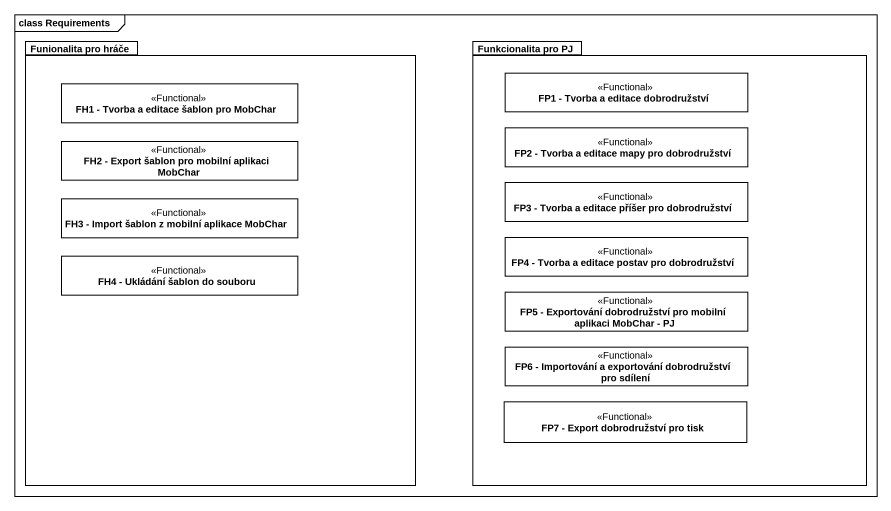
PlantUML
@startuml
mainframe class Requirements
hide circle
hide empty members
package "Funionalita pro hráče" as Funionalita_pro_hráče {
  class "FH1 - Tvorba a editace šablon pro MobChar" as FH1_Tvorba_a_editace_šablon <<Functional>>
  class "FH2 - Export šablon pro mobilní aplikaci MobChar" as FH2_Export_šablon_pro <<Functional>>
  class "FH3 - Import šablon z mobilní aplikace MobChar" as FH3_Import_šablon_z_mobilní <<Functional>>
  class "FH4 - Ukládání šablon do souboru" as FH4_Ukládání_šablon_do <<Functional>>
}
package "Funkcionalita pro PJ" as Funkcionalita_pro_PJ {
  class "FP1 - Tvorba a editace dobrodružství" as FP1_Tvorba_a_editace <<Functional>>
  class "FP2 - Tvorba a editace mapy pro dobrodružství" as FP2_Tvorba_a_editace_mapy <<Functional>>
  class "FP3 - Tvorba a editace příšer pro dobrodružství" as FP3_Tvorba_a_editace_příšer <<Functional>>
  class "FP4 - Tvorba a editace postav pro dobrodružství" as FP4_Tvorba_a_editace_postav <<Functional>>
  class "FP5 - Exportování dobrodružství pro mobilní aplikaci MobChar - PJ" as FP5_Exportování <<Functional>>
  class "FP6 - Importování a exportování dobrodružství pro sdílení" as FP6_Importování_a <<Functional>>
  class "FP7 - Export dobrodružství pro tisk" as FP7_Export_dobrodružství <<Functional>>
}
@enduml
